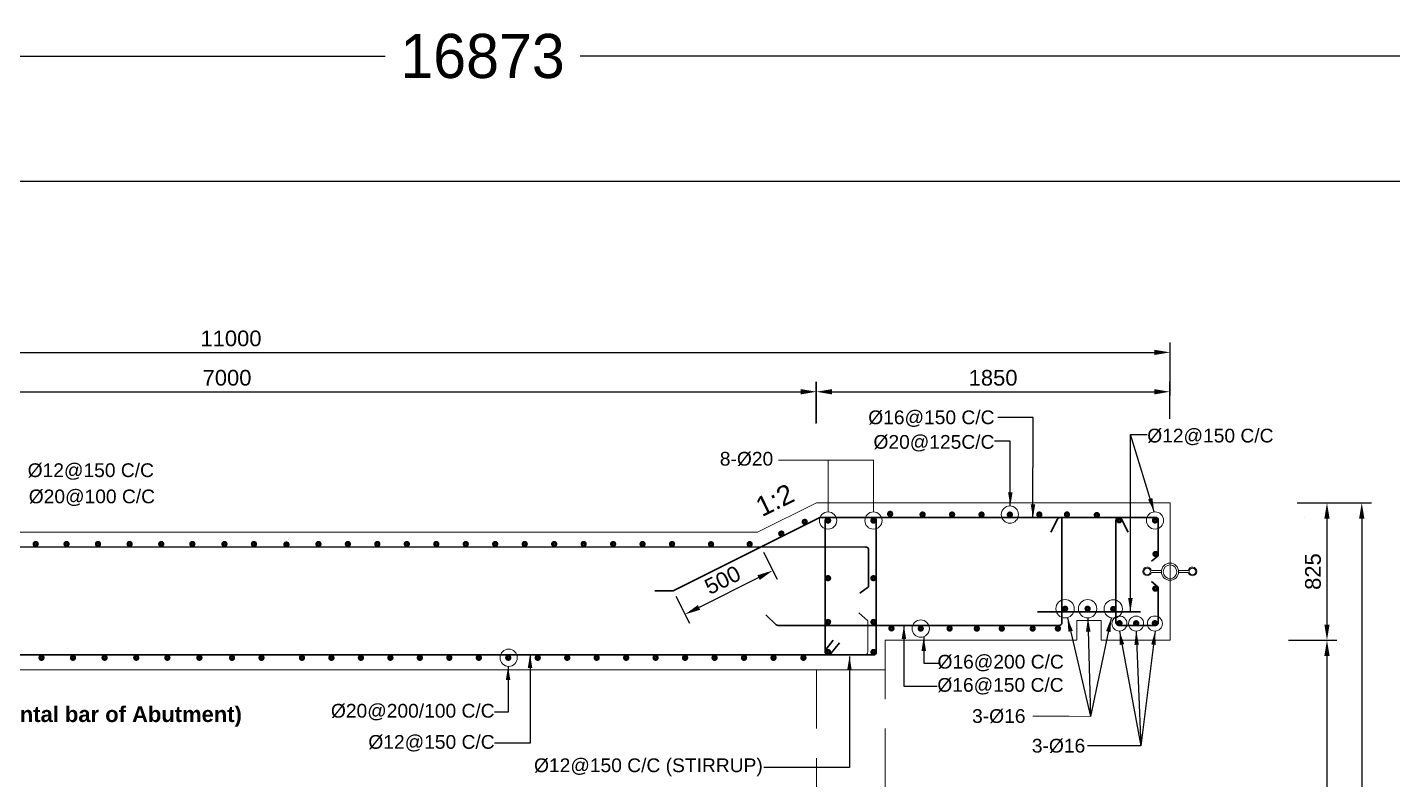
# Model space of a CAD drawing. Extents: x -358915 to 1258323, y -1667244 to -305611.
# Drawn here: x 535510 to 542460, y -1472646 to -1468813 of the extents above; entities that cross this region are included whole.
import ezdxf

# ---------------------------------------------------------------- set-up
doc = ezdxf.new("R2010")
doc.units = 0
doc.header["$LTSCALE"] = 300
doc.header["$MEASUREMENT"] = 0
doc.linetypes.add('DASHED', pattern=[0.75, 0.5, -0.25])
doc.linetypes.add('DASHED2', pattern=[9.525, 6.35, -3.175])
doc.layers.get('DEFPOINTS').update_dxf_attribs({"linetype": 'CONTINUOUS'})
doc.layers.add('Dim', color=7, linetype='CONTINUOUS', lineweight=9)
doc.layers.add('ROD', color=1, linetype='CONTINUOUS', lineweight=30)
for name, color, linetype in [('LINE', 7, 'CONTINUOUS'), ('TEXT', 10, 'CONTINUOUS'), ('TXT', 7, 'CONTINUOUS')]:
    doc.layers.add(name, color=color, linetype=linetype)
doc.styles.add('1-2', font='arial.ttf')
doc.styles.add('Arial', font='arial.ttf')
doc.styles.add('DIM', font='isocp3.shx')
doc.styles.add('style1', font='times.ttf')
doc.dimstyles.new('3', dxfattribs={"dimtxt": 225, "dimasz": 350, "dimexe": 100, "dimexo": 25, "dimgap": 9, "dimtad": 0, "dimdec": 0, "dimzin": 0, "dimdsep": 46, "dimtxsty": 'Standard', "dimcen": 0, "dimclrd": 5, "dimclre": 6, "dimclrt": 256, "dimadec": 0, "dimazin": 0, "dimtfac": 1, "dimtdec": 0, "dimtofl": 0, "dimtmove": 2, "dimatfit": 3, "dimfxl": 1, "dimtolj": 1, "dimtzin": 0, "dimarcsym": 0})
doc.dimstyles.new('Dim_35', dxfattribs={"dimtxt": 70, "dimasz": 70, "dimexe": 35, "dimexo": 30, "dimgap": 40, "dimtad": 1, "dimdec": 0, "dimzin": 0, "dimdsep": 46, "dimtxsty": 'DIM', "dimcen": 0.09, "dimclrd": 5, "dimclre": 5, "dimclrt": 7, "dimadec": 0, "dimazin": 0, "dimtfac": 1, "dimtdec": 0, "dimtmove": 0, "dimatfit": 3, "dimfxl": 1, "dimtolj": 1, "dimtzin": 0, "dimarcsym": 0})
doc.dimstyles.new('dim_50', dxfattribs={"dimtxt": 100, "dimasz": 100, "dimexe": 50, "dimexo": 30, "dimgap": 30, "dimtad": 1, "dimdec": 0, "dimzin": 0, "dimdsep": 46, "dimtxsty": 'DIM', "dimcen": 0.09, "dimclrd": 5, "dimclre": 5, "dimclrt": 7, "dimadec": 0, "dimazin": 0, "dimtfac": 1, "dimtdec": 0, "dimtmove": 0, "dimatfit": 3, "dimfxl": 1, "dimtolj": 1, "dimtzin": 0, "dimarcsym": 1})
doc.dimstyles.get("Standard").update_dxf_attribs({"dimtxt": 75, "dimasz": 75, "dimexe": 60, "dimexo": 60, "dimgap": 100, "dimtad": 1, "dimdec": 0, "dimzin": 0, "dimdsep": 46, "dimtxsty": 'style1', "dimcen": 0.09, "dimclrd": 5, "dimclre": 5, "dimadec": 0, "dimazin": 0, "dimtfac": 1, "dimtdec": 0, "dimtofl": 0, "dimtmove": 0, "dimatfit": 3, "dimfxl": 1, "dimtolj": 1, "dimtzin": 0, "dimarcsym": 0})

# ---------------------------------------------------------------- blocks, each defined once
blk = doc.blocks.new('*D643')
at = {"layer": 'DEFPOINTS', "color": 0}
for p in [(541326.1, -1470669.6), (539526.1, -1470860.8), (541326.1, -1470838.1)]:
    blk.add_point(p, dxfattribs=at)
at = {"layer": 'Dim', "color": 5, "lineweight": -2}
for p, q in [((539526.1, -1470830.8), (539526.1, -1470619.6)), ((541326.1, -1470808.1), (541326.1, -1470619.6)), ((539606.1, -1470669.6), (541246.1, -1470669.6))]:
    blk.add_line(p, q, dxfattribs=at)
at = {"layer": 'Dim', "color": 5}
for points in [[(539606.1, -1470656.3), (539606.1, -1470683), (539526.1, -1470669.6)], [(541246.1, -1470656.3), (541246.1, -1470683), (541326.1, -1470669.6)]]:
    blk.add_solid(points, dxfattribs=at)
at = {"layer": 'Dim', "color": 7, "lineweight": 18, "insert": (540426.1, -1470598.8), "char_height": 80, "attachment_point": 5, "style": 'Arial'}
blk.add_mtext('\\A1;1850', dxfattribs=at)
blk = doc.blocks.new('*D645')
at = {"layer": 'DEFPOINTS', "color": 0}
for p in [(541944.2, -1471235.4), (541944.7, -1471935.6), (542125.5, -1471935.6)]:
    blk.add_point(p, dxfattribs=at)
at = {"layer": 'Dim', "color": 5, "lineweight": -2}
for p, q in [((541974.2, -1471235.4), (542175.5, -1471235.4)), ((542125.5, -1471315.4), (542125.5, -1471855.6)), ((541974.7, -1471935.6), (542175.5, -1471935.6))]:
    blk.add_line(p, q, dxfattribs=at)
at = {"layer": 'Dim', "color": 5}
for points in [[(542112.2, -1471315.4), (542138.9, -1471315.4), (542125.5, -1471235.4)], [(542112.2, -1471855.6), (542138.9, -1471855.6), (542125.5, -1471935.6)]]:
    blk.add_solid(points, dxfattribs=at)
at = {"layer": 'Dim', "color": 7, "lineweight": 18, "insert": (542054.7, -1471585.5), "char_height": 80, "attachment_point": 5, "rotation": 90, "style": 'Arial'}
blk.add_mtext('\\A1;825', dxfattribs=at)
blk = doc.blocks.new('*D646')
at = {"layer": 'DEFPOINTS', "color": 0}
for p in [(541326.7, -1470469), (541326.7, -1470718.1), (531426.9, -1470838.1)]:
    blk.add_point(p, dxfattribs=at)
at = {"layer": 'Dim', "color": 5, "lineweight": -2}
for p, q in [((531426.9, -1470808.1), (531426.9, -1470419)), ((531506.9, -1470469), (541246.7, -1470469)), ((541326.7, -1470688.1), (541326.7, -1470419))]:
    blk.add_line(p, q, dxfattribs=at)
at = {"layer": 'Dim', "color": 5}
for points in [[(531506.9, -1470455.7), (531506.9, -1470482.4), (531426.9, -1470469)], [(541246.7, -1470455.7), (541246.7, -1470482.4), (541326.7, -1470469)]]:
    blk.add_solid(points, dxfattribs=at)
at = {"layer": 'Dim', "color": 7, "lineweight": 18, "insert": (536547.1, -1470398.2), "char_height": 80, "attachment_point": 5, "style": 'Arial'}
blk.add_mtext('\\A1;11000', dxfattribs=at)
blk = doc.blocks.new('*D647')
at = {"layer": 'DEFPOINTS', "color": 0}
for p in [(539526.7, -1470669.5), (539526.7, -1470857.3), (533527.1, -1470913.3)]:
    blk.add_point(p, dxfattribs=at)
at = {"layer": 'Dim', "color": 5, "lineweight": -2}
for p, q in [((533527.1, -1470883.3), (533527.1, -1470619.5)), ((539526.7, -1470827.3), (539526.7, -1470619.5)), ((533607.1, -1470669.5), (539446.7, -1470669.5))]:
    blk.add_line(p, q, dxfattribs=at)
at = {"layer": 'Dim', "color": 5}
for points in [[(533607.1, -1470656.2), (533607.1, -1470682.9), (533527.1, -1470669.5)], [(539446.7, -1470656.2), (539446.7, -1470682.9), (539526.7, -1470669.5)]]:
    blk.add_solid(points, dxfattribs=at)
at = {"layer": 'Dim', "color": 7, "lineweight": 18, "insert": (536526.9, -1470598.7), "char_height": 80, "attachment_point": 5, "style": 'Arial'}
blk.add_mtext('\\A1;7000', dxfattribs=at)
blk = doc.blocks.new('*D650')
at = {"layer": 'DEFPOINTS', "color": 0}
for p in [(541899.1, -1471935.6), (541914.3, -1473735.6), (542125.5, -1473735.6)]:
    blk.add_point(p, dxfattribs=at)
at = {"layer": 'Dim', "color": 5, "lineweight": -2}
for p, q in [((541929.1, -1471935.6), (542175.5, -1471935.6)), ((542125.5, -1472015.6), (542125.5, -1473655.6)), ((541944.3, -1473735.6), (542175.5, -1473735.6))]:
    blk.add_line(p, q, dxfattribs=at)
at = {"layer": 'Dim', "color": 5}
for points in [[(542112.2, -1472015.6), (542138.9, -1472015.6), (542125.5, -1471935.6)], [(542112.2, -1473655.6), (542138.9, -1473655.6), (542125.5, -1473735.6)]]:
    blk.add_solid(points, dxfattribs=at)
at = {"layer": 'Dim', "color": 7, "lineweight": 18, "insert": (542054.7, -1472835.6), "char_height": 80, "attachment_point": 5, "rotation": 90, "style": 'Arial'}
blk.add_mtext('\\A1;1800', dxfattribs=at)
blk = doc.blocks.new('*D651')
at = {"layer": 'DEFPOINTS', "color": 0}
for p in [(542026.2, -1471235.4), (542175.5, -1476635.3), (542302.5, -1476635.3)]:
    blk.add_point(p, dxfattribs=at)
at = {"layer": 'Dim', "color": 5, "lineweight": -2}
for p, q in [((542056.2, -1471235.4), (542352.5, -1471235.4)), ((542302.5, -1471315.4), (542302.5, -1476555.3)), ((542205.5, -1476635.3), (542352.5, -1476635.3))]:
    blk.add_line(p, q, dxfattribs=at)
at = {"layer": 'Dim', "color": 5}
for points in [[(542289.2, -1471315.4), (542315.8, -1471315.4), (542302.5, -1471235.4)], [(542289.2, -1476555.3), (542315.8, -1476555.3), (542302.5, -1476635.3)]]:
    blk.add_solid(points, dxfattribs=at)
at = {"layer": 'Dim', "color": 7, "lineweight": 18, "insert": (542231.7, -1473935.4), "char_height": 80, "attachment_point": 5, "rotation": 90, "style": 'Arial'}
blk.add_mtext('\\A1;5650', dxfattribs=at)
blk = doc.blocks.new('*D652')
at = {"layer": 'DEFPOINTS', "color": 0}
for p in [(539244.5, -1471460.5), (538797.7, -1471684), (538857.7, -1471803.9)]:
    blk.add_point(p, dxfattribs=at)
at = {"layer": 'Dim', "color": 5, "lineweight": -2}
for p, q in [((539258, -1471487.3), (539326.9, -1471625.1)), ((539233, -1471616.2), (538929.3, -1471768.1)), ((538811.2, -1471710.8), (538880.1, -1471848.6))]:
    blk.add_line(p, q, dxfattribs=at)
at = {"layer": 'Dim', "color": 5}
for points in [[(539227, -1471604.2), (539239, -1471628.1), (539304.6, -1471580.4)], [(538923.3, -1471756.2), (538935.3, -1471780.1), (538857.7, -1471803.9)]]:
    blk.add_solid(points, dxfattribs=at)
at = {"layer": 'Dim', "color": 7, "lineweight": 18, "insert": (539049.4, -1471628.8), "char_height": 80, "attachment_point": 5, "rotation": 26.58, "style": 'Arial'}
blk.add_mtext('\\A1;500', dxfattribs=at)
blk = doc.blocks.new('*D1504')
at = {"layer": 'DEFPOINTS', "color": 0, "ltscale": 0.5}
for p in [(546264.1, -1468960.6), (529390.9, -1469596.9), (546264.1, -1469596.9)]:
    blk.add_point(p, dxfattribs=at)
at = {"layer": 'LINE', "color": 6, "lineweight": -2, "ltscale": 0.5}
for p, q in [((529390.9, -1469571.9), (529390.9, -1468860.6)), ((546264.1, -1469571.9), (546264.1, -1468860.6))]:
    blk.add_line(p, q, dxfattribs=at)
at = {"layer": 'LINE', "color": 5, "lineweight": -2, "ltscale": 0.5}
for p, q in [((529740.9, -1468960.6), (537331, -1468960.6)), ((545914.1, -1468960.6), (538324, -1468960.6))]:
    blk.add_line(p, q, dxfattribs=at)
at = {"layer": 'LINE', "color": 5, "ltscale": 0.5}
for points in [[(529740.9, -1468902.2), (529740.9, -1469018.9), (529390.9, -1468960.6)], [(545914.1, -1468902.2), (545914.1, -1469018.9), (546264.1, -1468960.6)]]:
    blk.add_solid(points, dxfattribs=at)
at = {"layer": 'LINE', "ltscale": 0.5, "insert": (537827.5, -1468960.6), "char_height": 225, "attachment_point": 5}
blk.add_mtext('\\A1;16873', dxfattribs=at)

msp = doc.modelspace()

# ---------------------------------------------------------------- linework, layer by layer
at = {"layer": 'Dim', "color": 7, "lineweight": 15}
msp.add_line((533527.1, -1471385.4), (539226.8, -1471385.5), dxfattribs=at)
at = {"layer": 'Dim', "color": 5, "linetype": 'DASHED2', "lineweight": 15, "ltscale": 700}
msp.add_line((539526.7, -1472085.5), (539876.7, -1472085.5), dxfattribs=at)
at = {"layer": 'Dim'}
for p, q in [((540813.8, -1472322.8), (540628.7, -1472322.8)), ((540921.2, -1472323.6), (540813.8, -1472322.8))]:
    msp.add_line(p, q, dxfattribs=at)
at = {"layer": 'Dim', "color": 7, "lineweight": 15}
for points in [[(539526.7, -1471235.4), (539226.8, -1471385.5)], [(539526.7, -1471235.4), (541326.7, -1471235.4)], [(540851.7, -1471835.4), (540976.7, -1471835.4)], [(533527.1, -1472085.5), (539526.7, -1472085.4)]]:
    msp.add_lwpolyline(points, dxfattribs=at)
at = {"layer": 'Dim', "color": 0, "linetype": 'DASHED2', "lineweight": 18, "ltscale": 700}
msp.add_lwpolyline([(541326.7, -1471235.4), (541326.7, -1471935.4)], dxfattribs=at)
at = {"layer": 'Dim', "lineweight": 18, "ltscale": 500}
for points in [[(541232.3, -1471580.1), (541281.9, -1471580.1)], [(541232.3, -1471580.1), (541281.9, -1471580.1)], [(541232.3, -1471580.1), (541281.9, -1471580.1)], [(541232.3, -1471580.1), (541281.9, -1471580.1)], [(541232.3, -1471589.9), (541281.9, -1471589.9)], [(541232.3, -1471589.9), (541281.9, -1471589.9)], [(541232.3, -1471589.9), (541281.9, -1471589.9)], [(541232.3, -1471589.9), (541281.9, -1471589.9)]]:
    msp.add_lwpolyline(points, dxfattribs=at)
at = {"layer": 'Dim', "lineweight": 18, "ltscale": 500, "elevation": 0}
for points in [[(541369, -1471580.1), (541419.1, -1471580.1)], [(541369, -1471580.1), (541419.1, -1471580.1)], [(541369, -1471580.1), (541419.1, -1471580.1)], [(541369, -1471580.1), (541419.1, -1471580.1)], [(541369, -1471589.9), (541419.1, -1471589.9)], [(541369, -1471589.9), (541419.1, -1471589.9)], [(541369, -1471589.9), (541419.1, -1471589.9)], [(541369, -1471589.9), (541419.1, -1471589.9)]]:
    msp.add_lwpolyline(points, dxfattribs=at)
at = {"layer": 'Dim', "color": 7, "linetype": 'DASHED', "lineweight": 15, "ltscale": 2}
for points in [[(539876.7, -1471935.4), (539876.7, -1473735.4)], [(539526.7, -1472085.5), (539526.6, -1475785.5)]]:
    msp.add_lwpolyline(points, dxfattribs=at)
at = {"layer": 'Dim', "lineweight": 15}
for centre, radius in [((539586.1, -1471325.7), 43.9), ((539817.2, -1471325.7), 43.9), ((540511.5, -1471295.2), 43.9), ((541250.3, -1471325.2), 43.9), ((540792.5, -1471774.9), 46.7), ((540907.3, -1471774.9), 46.7), ((541037.7, -1471776.1), 46.7), ((540057.9, -1471875.9), 43.9), ((537960.6, -1472024.7), 43.9)]:
    msp.add_circle(centre, radius, dxfattribs=at)
at = {"layer": 'Dim', "lineweight": 18, "ltscale": 500}
for centre, radius in [((541210.3, -1471585), 17.1), ((541210.3, -1471585), 17.1), ((541210.3, -1471585), 17.1), ((541210.3, -1471585), 17.1), ((541326.7, -1471586.4), 43.7), ((541326.7, -1471586.4), 43.7), ((541326.7, -1471586.4), 43.7), ((541326.7, -1471586.4), 43.7), ((541326.7, -1471586.4), 34.7), ((541440.5, -1471585, 0), 17.1), ((541440.5, -1471585, 0), 17.1), ((541440.5, -1471585, 0), 17.1), ((541440.5, -1471585, 0), 17.1)]:
    msp.add_circle(centre, radius, dxfattribs=at)
at = {"layer": 'Dim'}
for centre in [(541069.2, -1471850.3), (541154.3, -1471850.5), (541249.4, -1471850.3)]:
    msp.add_circle(centre, 38.2, dxfattribs=at)
at = {"layer": 'Dim', "lineweight": 18, "ltscale": 500}
for centre, start, end in [((541210.3, -1471585), 12.86098, 347.13902), ((541210.3, -1471585), 12.86098, 347.13902), ((541210.3, -1471585), 12.86098, 347.13902), ((541210.3, -1471585), 12.86098, 347.13902), ((541440.5, -1471585, 0), 192.86098, 167.13902), ((541440.5, -1471585, 0), 192.86098, 167.13902), ((541440.5, -1471585, 0), 192.86098, 167.13902), ((541440.5, -1471585, 0), 192.86098, 167.13902)]:
    msp.add_arc(centre, 22, start, end, dxfattribs=at)
at = {"layer": 'LINE'}
msp.add_lwpolyline([(546264.1, -1481528.7), (529390.9, -1481528.7), (529390.9, -1469596.9), (546264.1, -1469596.9)], close=True, dxfattribs=at)
at = {"layer": 'LINE', "color": 1, "lineweight": 15}
msp.add_lwpolyline([(539773.5, -1472010.2), (539773.5, -1472010.2, 0.414212), (539788.5, -1471995.2), (539788.5, -1471837), (539742.6, -1471795.5)], format="xyb", dxfattribs=at)
at = {"layer": 'LINE', "color": 7, "lineweight": 18, "ltscale": 2}
for points in [[(540851.7, -1471835.4), (540851.7, -1471935.4)], [(540976.7, -1471835.4), (540976.7, -1471935.4)], [(539876.7, -1471935.4), (540851.7, -1471935.4)], [(540976.7, -1471935.4), (541326.7, -1471935.4)]]:
    msp.add_lwpolyline(points, dxfattribs=at)
at = {"layer": 'ROD'}
for points in [[(539544.5, -1471310.4), (538800.9, -1471682.4, -0.1165), (538794.2, -1471684), (538704.2, -1471684)], [(539269, -1471805.6), (539322.3, -1471856.3, 0.192421), (539332.6, -1471860.4), (540761.7, -1471860.4, 0.414214), (540776.7, -1471845.4), (540776.7, -1471310.4)], [(540768.1, -1471310.4, 0.282553), (540754.7, -1471318.6), (540720.8, -1471385.4)], [(541093.6, -1471309.8), (541066.7, -1471309.8, 0.414214), (541051.7, -1471324.8), (541051.7, -1471845.4, 0.414214), (541066.7, -1471860.4), (541250.8, -1471860.2)], [(541066.7, -1471309.8, -0.282553), (541080, -1471318.1), (541113.9, -1471385.4)], [(541105.4, -1471309.8), (541251.6, -1471309.8, -0.41432), (541266.7, -1471324.8), (541266.7, -1471504.8), (541232.2, -1471533)], [(531491.9, -1471460.4), (539777.4, -1471460.5, -0.414211), (539792.4, -1471475.5), (539792.4, -1471662.8), (539748.2, -1471695.7)], [(541105.4, -1471860.2), (541251.6, -1471860.2, 0.41432), (541266.7, -1471845.2), (541266.7, -1471665.2), (541232.2, -1471637)], [(533171.6, -1471762.8), (533131, -1471785.8, 0.210697), (533126.1, -1471796.9), (533126.1, -1471995.3, 0.414214), (533141.1, -1472010.3), (539773.5, -1472010.2)], [(539571.7, -1471995.4, -0.282553), (539576.5, -1471980.5), (539611.9, -1471934.8)], [(539586.7, -1472010.4, 0.282553), (539600, -1472002.2), (539644.6, -1471947.8)]]:
    msp.add_lwpolyline(points, format="xyb", dxfattribs=at)
at = {"layer": 'ROD', "const_width": 17.2}
for points in [[(539460.2, -1471335, -1), (539474.2, -1471330.3, -1)], [(539593.1, -1471328, 1), (539579.1, -1471323.3, 1)], [(539810.2, -1471328, -1), (539824.2, -1471323.3, -1)], [(539895.1, -1471294, -1), (539909.2, -1471289.3, -1)], [(540060.3, -1471297.6, -1), (540074.3, -1471292.9, -1)], [(540210.3, -1471297.6, -1), (540224.3, -1471292.9, -1)], [(540360.3, -1471297.6, -1), (540374.3, -1471292.9, -1)], [(540504.5, -1471297.6, -1), (540518.5, -1471292.9, -1)], [(540654.5, -1471297.6, -1), (540668.5, -1471292.9, -1)], [(540795.2, -1471297.2, -1), (540809.2, -1471292.5, -1)], [(540961.1, -1471299.9, 1), (540947.1, -1471295.2, 1)], [(541075, -1471327, 1), (541061, -1471322.3, 1)], [(541243.3, -1471327.6, -1), (541257.3, -1471322.9, -1)], [(539341, -1471394.6, -1), (539355, -1471389.9, -1)], [(535560.1, -1471447.6, 1), (535546.1, -1471442.9, 1)], [(535717.1, -1471447.6, 1), (535703.1, -1471442.9, 1)], [(535877.1, -1471447.6, 1), (535863.1, -1471442.9, 1)], [(536038.1, -1471447.6, 1), (536024.1, -1471442.9, 1)], [(536199.1, -1471447.6, 1), (536185.1, -1471442.9, 1)], [(536357.6, -1471447.6, 1), (536343.6, -1471442.9, 1)], [(536520.6, -1471447.6, 1), (536506.6, -1471442.9, 1)], [(536657, -1471447.6, -1), (536671, -1471442.9, -1)], [(536822.4, -1471450.1, -1), (536836.4, -1471445.4, -1)], [(536985.1, -1471447.6, -1), (536999.1, -1471442.9, -1)], [(537149.1, -1471447.6, 1), (537135.1, -1471442.9, 1)], [(537299.1, -1471447.6, 1), (537285.1, -1471442.9, 1)], [(537449.1, -1471447.6, 1), (537435.1, -1471442.9, 1)], [(537585.1, -1471447.6, -1), (537599.1, -1471442.9, -1)], [(537735.1, -1471447.6, -1), (537749.1, -1471442.9, -1)], [(537899.1, -1471447.6, 1), (537885.1, -1471442.9, 1)], [(538035.1, -1471447.6, -1), (538049.1, -1471442.9, -1)], [(538185.1, -1471447.6, -1), (538199.1, -1471442.9, -1)], [(538349.1, -1471447.6, 1), (538335.1, -1471442.9, 1)], [(538499.1, -1471447.6, 1), (538485.1, -1471442.9, 1)], [(538635.1, -1471447.6, -1), (538649.1, -1471442.9, -1)], [(538785.1, -1471447.6, -1), (538799.1, -1471442.9, -1)], [(538983.5, -1471448.6, -1), (538997.5, -1471443.9, -1)], [(539180.1, -1471448, -1), (539194.1, -1471443.3, -1)], [(541246.1, -1471498.4, -1), (541260.2, -1471493.8, -1)], [(539593.1, -1471621.6, 1), (539579.1, -1471616.9, 1)], [(539810.2, -1471621.6, -1), (539824.2, -1471616.9, -1)], [(541244.7, -1471670.4, 1), (541258.7, -1471675.1, 1)], [(540785.5, -1471777.3, -1), (540799.5, -1471772.6, -1)], [(540900.3, -1471777.2, -1), (540914.3, -1471772.6, -1)], [(541044.7, -1471778.4, 1), (541030.7, -1471773.8, 1)], [(539593.1, -1471844.6, 1), (539579.1, -1471839.9, 1)], [(539810.2, -1471844.6, -1), (539824.2, -1471839.9, -1)], [(539901.8, -1471877.2, -1), (539915.9, -1471872.5, -1)], [(540050.9, -1471878.2, -1), (540064.9, -1471873.5, -1)], [(540197.9, -1471878.2, -1), (540211.9, -1471873.5, -1)], [(540336.4, -1471878.2, -1), (540350.4, -1471873.5, -1)], [(540463.3, -1471878.2, -1), (540477.3, -1471873.5, -1)], [(540620.5, -1471878.2, -1), (540634.5, -1471873.5, -1)], [(540749, -1471878.2, -1), (540763, -1471873.5, -1)], [(541076.2, -1471846.3, -1), (541062.2, -1471851, -1)], [(541161.3, -1471851.2, 1), (541147.3, -1471846.5, 1)], [(541242.4, -1471846.3, 1), (541256.4, -1471851, 1)], [(535589.8, -1472027.1, 1), (535575.8, -1472022.4, 1)], [(535749.8, -1472027.1, 1), (535735.8, -1472022.4, 1)], [(535910.8, -1472027.1, 1), (535896.8, -1472022.4, 1)], [(536071.8, -1472027.1, 1), (536057.8, -1472022.4, 1)], [(536230.3, -1472027.1, 1), (536216.3, -1472022.4, 1)], [(536393.3, -1472027.1, 1), (536379.3, -1472022.4, 1)], [(536559.4, -1472027.1, 1), (536545.4, -1472022.4, 1)], [(536709.4, -1472027.1, 1), (536695.4, -1472022.4, 1)], [(536915.5, -1472027.1, 1), (536901.4, -1472022.4, 1)], [(537051.4, -1472027.1, -1), (537065.5, -1472022.4, -1)], [(537201.4, -1472027.1, -1), (537215.5, -1472022.4, -1)], [(537351.4, -1472027.1, -1), (537365.5, -1472022.4, -1)], [(537501.4, -1472027.1, -1), (537515.5, -1472022.4, -1)], [(537665.5, -1472027.1, 1), (537651.4, -1472022.4, 1)], [(537815.5, -1472027.1, 1), (537801.4, -1472022.4, 1)], [(537965.5, -1472027.1, 1), (537951.4, -1472022.4, 1)], [(538115.5, -1472027.1, 1), (538101.4, -1472022.4, 1)], [(538251.4, -1472027.1, -1), (538265.5, -1472022.4, -1)], [(538401.4, -1472027.1, -1), (538415.5, -1472022.4, -1)], [(538551.4, -1472027.1, -1), (538565.5, -1472022.4, -1)], [(538715.5, -1472027.1, 1), (538701.4, -1472022.4, 1)], [(538865.5, -1472027.1, 1), (538851.4, -1472022.4, 1)], [(539015.5, -1472027.1, 1), (539001.4, -1472022.4, 1)], [(539165.5, -1472027.1, 1), (539151.4, -1472022.4, 1)], [(539315.5, -1472027.1, 1), (539301.4, -1472022.4, 1)], [(539467.8, -1472027.1, 1), (539453.7, -1472022.4, 1)], [(539593.1, -1471992.8, -1), (539579.1, -1471997.5, -1)], [(539810.2, -1471992.8, 1), (539824.2, -1471997.5, 1)]]:
    msp.add_lwpolyline(points, format="xyb", close=True, dxfattribs=at)
at = {"layer": 'ROD'}
for points in [[(539544.5, -1471310.4), (541247.9, -1471309.8)], [(540768.1, -1471310.4), (540776.7, -1471310.4)], [(541235, -1471308.8), (541235.1, -1471308.8)], [(542008.9, -1471308), (542009, -1471308)], [(540651.7, -1471790.4), (541176.7, -1471790.4)], [(541066.7, -1471860.4), (541250.8, -1471860.2)]]:
    msp.add_lwpolyline(points, dxfattribs=at)
msp.add_lwpolyline([(539586.7, -1472010.4), (539816.7, -1472010.4, 0.414214), (539831.7, -1471995.4), (539831.7, -1471325.4, 0.414214), (539816.7, -1471310.4), (539586.7, -1471310.4, 0.414214), (539571.7, -1471325.4), (539571.7, -1471995.4, 0.414214)], format="xyb", close=True, dxfattribs=at)
msp.add_arc((541235, -1471328.8), 20, 89.7523, 90, dxfattribs=at)

# ---------------------------------------------------------------- texts
at = {"layer": 'TEXT', "lineweight": 18, "ltscale": 1000, "style": 'Arial'}
msp.add_text('1:2', height=100, rotation=26.09074, dxfattribs=at).set_placement((539249.9, -1471308.7))
at = {"layer": 'TXT', "color": 0, "char_height": 70, "style": 'Arial'}
for s, insert, attachment_point in [('%%C16@150 C/C', (540433.3, -1470806.8), 6), ('%%C20@125C/C', (540432.9, -1470932), 6), ('%%C12@150 C/C', (541210.6, -1470899.9), 4), ('8-%%C20', (539306.9, -1471012.2), 6), ('%%C20@100 C/C', (535517.7, -1471209.7), 4), ('%%C16@200 C/C', (540143.2, -1472051.8), 4), ('%%C16@150 C/C', (540142.3, -1472170), 4), ('3-%%C16', (540591, -1472322.8), 6), ('%%C12@150 C/C', (537889, -1472460.4), 6), ('3-%%C16', (540895.1, -1472473.9), 6)]:
    msp.add_mtext(s, dxfattribs=dict(at, insert=insert, attachment_point=attachment_point))
for s, insert, width, attachment_point in [('%%C12@150 C/C', (535512.1, -1471076.2), 797.348, 4), ('\\A1;%%C12@150 C/C {\\fArial|b1|i0|c0|p34;\\H1.143x;(Stirrup in bet\\H0.7x;\\Sn^ ;\\H1.429x; horizontal bar of Abutment)}', (533655.4, -1472310.6), 3595.178, 4), ('%%C20@200/100 C/C', (537888.8, -1472301.7), 1096.518, 6), ('%%C12@150 C/C (STIRRUP)', (539253.8, -1472582.9), 1203.013, 6)]:
    msp.add_mtext(s, dxfattribs=dict(at, insert=insert, width=width, attachment_point=attachment_point))

# ---------------------------------------------------------------- dimensions: what is measured, and where the dimension line sits
at = {"layer": 'Dim', "lineweight": 18}
dim = msp.add_linear_dim(base=(541326.7, -1470469), p1=(531426.9, -1470838.1), p2=(541326.7, -1470718.1), text='11000', dimstyle='dim_50', override={"dimtxt": 80, "dimasz": 80, "dimtxsty": 'Arial'}, dxfattribs=at)
dim.commit()
dim.dimension.update_dxf_attribs({"geometry": '*D646', "text_midpoint": (536547.1, -1470469), "dimtype": 160})
for base, p1, p2, text, picture, middle in [((539526.7, -1470669.5), (533527.1, -1470913.3), (539526.7, -1470857.3), '7000', '*D647', (536526.9, -1470598.7)), ((541326.1, -1470669.6), (539526.1, -1470860.8), (541326.1, -1470838.1), '1850', '*D643', (540426.1, -1470598.8))]:
    dim = msp.add_linear_dim(base=base, p1=p1, p2=p2, text=text, dimstyle='dim_50', override={"dimtxt": 80, "dimasz": 80, "dimtxsty": 'Arial'}, dxfattribs=at)
    dim.commit()
    dim.dimension.update_dxf_attribs({"geometry": picture, "text_midpoint": middle})
for base, p1, p2, text, picture, middle in [((542125.5, -1471935.6), (541944.2, -1471235.4), (541944.7, -1471935.6), '825', '*D645', (542054.7, -1471585.5)), ((542302.5, -1476635.3), (542026.2, -1471235.4), (542175.5, -1476635.3), '5650', '*D651', (542231.7, -1473935.4))]:
    dim = msp.add_linear_dim(base=base, p1=p1, p2=p2, angle=90, text=text, dimstyle='dim_50', override={"dimtxt": 80, "dimasz": 80, "dimtxsty": 'Arial'}, dxfattribs=at)
    dim.commit()
    dim.dimension.update_dxf_attribs({"geometry": picture, "text_midpoint": middle})
dim = msp.add_aligned_dim(p1=(539244.5, -1471460.5), p2=(538797.7, -1471684), distance=134.1, dimstyle='dim_50', override={"dimtxt": 80, "dimasz": 80, "dimtxsty": 'Arial'}, dxfattribs=at)
dim.commit()
dim.dimension.update_dxf_attribs({"geometry": '*D652', "text_midpoint": (539049.4, -1471628.8)})
dim = msp.add_linear_dim(base=(542125.5, -1473735.6), p1=(541899.1, -1471935.6), p2=(541914.3, -1473735.6), angle=90, dimstyle='dim_50', override={"dimtxt": 80, "dimasz": 80, "dimtxsty": 'Arial'}, dxfattribs=at)
dim.commit()
dim.dimension.update_dxf_attribs({"geometry": '*D650', "text_midpoint": (542054.7, -1472835.6)})
at = {"layer": 'LINE', "color": 3, "ltscale": 0.5}
dim = msp.add_linear_dim(base=(546264.1, -1468960.6), p1=(529390.9, -1469596.9), p2=(546264.1, -1469596.9), dimstyle='3', override={"dimfxl": 700}, dxfattribs=at)
dim.commit()
dim.dimension.update_dxf_attribs({"geometry": '*D1504', "text_midpoint": (537827.5, -1468960.6)})

# ---------------------------------------------------------------- leaders
at = {"layer": 'Dim'}
for points in [[(540629.1, -1471312.3), (540629.5, -1470800.3), (540450, -1470800.3)], [(541124.8, -1471790.4), (541126, -1470887.1), (541209.7, -1470887.1)], [(541246.3, -1471281.6), (541126, -1470887.1), (541209.7, -1470887.1)], [(540513.7, -1471251.2), (540513.7, -1470920.5), (540432.9, -1470920.5)], [(539972.2, -1471859.4), (539972.2, -1472170), (540142.3, -1472170)], [(540804.7, -1471821.6), (540921.2, -1472323.6)], [(540908.8, -1471821.6), (540921.2, -1472323.6)], [(541027.1, -1471822.8), (540921.2, -1472323.6)], [(540073.2, -1471919.7), (540073.2, -1472051.8), (540157.8, -1472051.8)], [(541250.8, -1471888.4), (541178.7, -1472473.7), (540907.3, -1472473.7)], [(541069.2, -1471888.5), (541178.7, -1472473.7), (540907.3, -1472473.7)], [(541154.1, -1471888.6), (541178.7, -1472473.7), (540907.3, -1472473.7)], [(538069.2, -1472006.5), (538069.2, -1472460.4), (537889, -1472460.4)], [(537957.4, -1472068.5), (537957.4, -1472301.7), (537888.8, -1472301.7)], [(539695.2, -1472017.5), (539695.5, -1472582.9), (539259.7, -1472582.9)]]:
    msp.add_leader(points, dimstyle='Dim_35', dxfattribs=at)
at = {"layer": 'Dim', "color": 5, "lineweight": 15}
for points in [[(539817.2, -1471281.8), (539817.2, -1471018.2), (539334.7, -1471018.2)], [(539586.1, -1471281.8), (539586.1, -1471018.2), (539334.7, -1471018.2)]]:
    msp.add_leader(points, dimstyle='Standard', override={"dimtxt": 6, "dimasz": 5, "dimexe": 2, "dimexo": 2, "dimgap": 0.5, "dimtad": 0, "dimrnd": 0, "dimtxsty": '1-2', "dimcen": -1, "dimdle": 2, "dimclrd": 256, "dimclre": 256, "dimtfac": 0.6, "dimfxl": 4, "dimfrac": 1, "dimtzin": 0, "dimlwd": 0, "dimlwe": 0}, dxfattribs=at)

doc.saveas('drawing.dxf')
